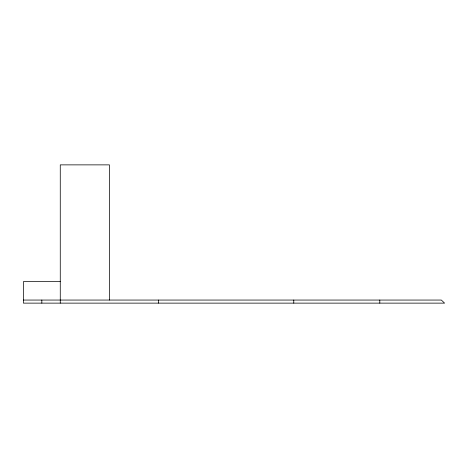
<?xml version="1.0" encoding="UTF-8"?>
<svg xmlns="http://www.w3.org/2000/svg" width="468" height="468" viewBox="0 0 468 468"><rect width="100%" height="100%" fill="white"/><g stroke="black" fill="none" stroke-linecap="round" stroke-linejoin="round"><path stroke-width="0.7" d="M60.267 281.625L23.4 281.625L23.4 303.129L444.6 303.129L441.324 300.058L23.4 300.058M379.805 300.058L379.805 303.129M293.775 300.058L293.775 303.129M158.588 300.058L158.588 303.129M109.43 300.058L109.43 164.871L60.267 164.871L60.267 303.129M41.833 300.058L41.833 303.129"/></g></svg>
